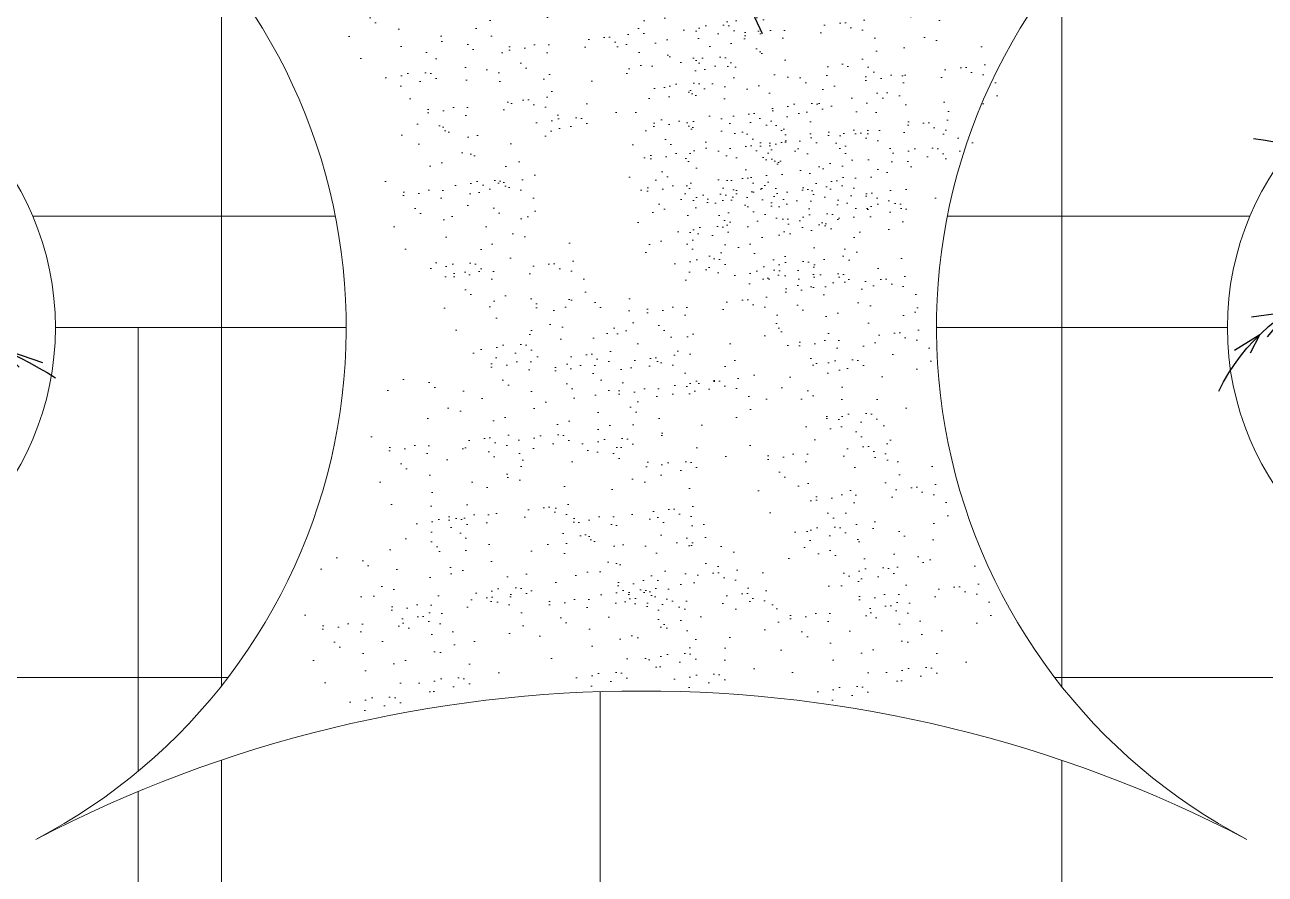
# Model space of a CAD drawing. Header units: millimetres. Extents: x 287 to 445, y 520 to 576.
# Drawn here: x 323.69 to 332.22, y 551.1 to 556.94 of the extents above; entities that cross this region are included whole.
import ezdxf

# ---------------------------------------------------------------- set-up
doc = ezdxf.new("R2010")
doc.units = ezdxf.units.MM
doc.header["$LTSCALE"] = 0.015
doc.layers.add('01 Corte', color=10, linetype='Continuous')
doc.layers.add('puntos alameda', color=94, linetype='Continuous')
for name, color, linetype, lineweight in [('pasto', 56, 'Continuous', 5), ('PISOS', 7, 'Continuous', 18), ('vereda', 31, 'Continuous', 13)]:
    doc.layers.add(name, color=color, linetype=linetype, lineweight=lineweight)
pattern_1 = [(0, (-12.079, 0), (0, 3.175), []), (90, (-12.079, 0), (-3.175, 2e-16), [])]

# ---------------------------------------------------------------- blocks, each defined once
blk = doc.blocks.new('i')
at = {"layer": 'puntos alameda'}
for points in [[(6835.981, 3374.241), (6835.398, 3373.521), (6835.552, 3374.13)], [(6835.987, 3373.656), (6835.19, 3373.046), (6835.273, 3373.768)], [(6832.641, 3373.377), (6832.552, 3372.668), (6832.406, 3372.816)], [(6834.981, 3373.371), (6835, 3372.54), (6835.865, 3373.21)], [(6832.468, 3372.408), (6832.753, 3372.134), (6832.879, 3373.081)], [(6835.612, 3372.807), (6834.856, 3372.087), (6834.662, 3372.899)], [(6833.062, 3372.776), (6833.031, 3371.583), (6832.641, 3371.927)], [(6837.565, 3372.532), (6837.177, 3372.003), (6837.292, 3372.781)], [(6834.406, 3372.479), (6834.705, 3371.511), (6835.381, 3372.319)], [(6837.014, 3372.473), (6836.905, 3371.557), (6837.521, 3371.821)], [(6832.671, 3371.496), (6833.299, 3371.162), (6833.362, 3372.115)], [(6837.415, 3371.413), (6836.5, 3371.068), (6836.763, 3372.171)], [(6835.301, 3371.888), (6834.601, 3370.996), (6834.149, 3371.95)], [(6832.743, 3371.013), (6833.635, 3370.731), (6833.554, 3371.725)], [(6836.362, 3371.693), (6836.193, 3370.784), (6837.113, 3370.959)], [(6833.814, 3371.262), (6833.927, 3370.416), (6833.091, 3370.574)], [(6834.055, 3371.423), (6834.54, 3370.606), (6835.169, 3371.071)], [(6836.678, 3370.678), (6835.916, 3370.571), (6835.986, 3371.306)], [(6836.157, 3370.438), (6835.519, 3370.327), (6835.623, 3371.004)], [(6830.299, 3370.685), (6830.7, 3370.44), (6830.549, 3370.737)], [(6833.617, 3370.247), (6834.254, 3370.115), (6834.101, 3370.72)], [(6834.999, 3370.672), (6834.496, 3370.226), (6834.145, 3370.822)], [(6835.729, 3370.212), (6835.146, 3370.151), (6835.322, 3370.763)], [(6839.056, 3370.617), (6838.362, 3370.38), (6838.681, 3370.684)], [(6830.569, 3370.159), (6831.147, 3370.081), (6830.817, 3370.479)], [(6835.357, 3370.023), (6834.794, 3370.024), (6835.008, 3370.48)], [(6836.728, 3369.474), (6835.971, 3369.832), (6836.863, 3370.468)], [(6837.724, 3369.557), (6836.509, 3369.875), (6837.355, 3370.475)], [(6838.24, 3369.829), (6837.114, 3369.978), (6837.99, 3370.53)], [(6838.589, 3370.121), (6837.853, 3370.183), (6838.223, 3370.573)], [(6833.188, 3370.295), (6833.819, 3369.668), (6832.99, 3369.025)], [(6835.481, 3369.687), (6834.917, 3369.919), (6835.774, 3370.35)], [(6836.103, 3369.561), (6835.469, 3369.83), (6836.293, 3370.434)], [(6830.915, 3369.74), (6831.734, 3369.771), (6831.32, 3370.173)], [(6831.343, 3369.452), (6832.244, 3369.615), (6831.745, 3370.098)], [(6832.121, 3370.122), (6832.85, 3369.542), (6831.871, 3369.24)], [(6832.458, 3369.085), (6833.32, 3369.566), (6832.631, 3370.21)], [(6833.774, 3369.263), (6834.206, 3369.808), (6833.795, 3370.17)], [(6834.998, 3369.258), (6834.706, 3369.813), (6835.126, 3369.89)], [(6835.566, 3369.757), (6834.98, 3369.663), (6835.282, 3369.075)], [(6833.567, 3369.333), (6834.24, 3369.566), (6834.239, 3368.968)], [(6833.906, 3369.01), (6834.384, 3369.503), (6834.519, 3368.877)], [(6834.969, 3369.208), (6834.469, 3369.574), (6834.393, 3368.904)], [(6835.615, 3368.822), (6835.289, 3369.489), (6835.95, 3369.556)], [(6835.054, 3368.749), (6834.489, 3369.296), (6834.434, 3368.542)], [(6836.308, 3369.282), (6835.723, 3369.236), (6835.855, 3368.643)], [(6834.04, 3368.585), (6834.009, 3369.241), (6833.172, 3369.069)], [(6833.769, 3368.748), (6834.365, 3369.149), (6834.455, 3368.36)], [(6836.218, 3368.424), (6836.052, 3369.037), (6836.633, 3369.025)], [(6832.721, 3368.767), (6833.701, 3368.886), (6833.695, 3368.131)], [(6833.627, 3368.342), (6834.313, 3368.835), (6834.474, 3367.961)], [(6835.228, 3368.293), (6834.57, 3368.829), (6834.571, 3367.967)], [(6837.474, 3368.431), (6836.358, 3368.847), (6837.031, 3367.937)], [(6833.237, 3367.73), (6833.394, 3368.59), (6832.424, 3368.568)], [(6831.876, 3368.201), (6833.046, 3368.307), (6832.755, 3367.453)], [(6833.59, 3367.968), (6834.244, 3368.457), (6834.537, 3367.459)], [(6837.645, 3367.716), (6837.061, 3368.348), (6837.844, 3368.117)], [(6834.571, 3367.967), (6834.773, 3367.426), (6834.751, 3368.265), (6835.531, 3367.979)], [(6831.956, 3367.22), (6832.598, 3368.011), (6831.605, 3368.019)], [(6833.621, 3367.568), (6834.173, 3368.101), (6834.498, 3366.895)], [(6831.504, 3367.19), (6832.055, 3367.735), (6831.284, 3367.804)], [(6835.858, 3367.483), (6834.938, 3367.872), (6835.099, 3366.908)], [(6831.019, 3367.237), (6831.527, 3367.539), (6830.921, 3367.561)], [(6833.695, 3366.952), (6834.054, 3367.572), (6834.328, 3366.546)], [(6835.57, 3366.533), (6835.212, 3367.441), (6835.95, 3367.242)], [(6834.068, 3366.224), (6833.944, 3367.137), (6833.685, 3366.497)], [(6836.104, 3366.873), (6835.546, 3367.044), (6835.904, 3366.371)], [(6833.743, 3365.911), (6833.821, 3366.688)], [(6836.49, 3366.2), (6835.979, 3366.658), (6836.228, 3366.676)]]:
    blk.add_lwpolyline(points, dxfattribs=at)
for centre, radius, start, end in [((6845.114, 3369.143), 10.672, 149.2725, 175.7189), ((6837.864, 3374.365), 5.577, 186.8007, 232.5313), ((6833.609, 3373.876), 4.03, 282.3691, 348.2759), ((6832.926, 3372.746), 3.204, 206.1678, 298.8527), ((6835.697, 3376.513), 6.687, 259.4397, 302.1776), ((6830.032, 3372.38), 5.067, 276.4241, 331.1994), ((6814.481, 3372.25), 20.124, 341.0229, 353.4051), ((6838.322, 3369.721), 3.856, 176.7505, 249.5716), ((6816.597, 3337.663), 36.895, 53.9971, 61.0215)]:
    blk.add_arc(centre, radius, start, end, dxfattribs=at)
for points in [[(6834.472, 3369.939), (6833.762, 3371.844), (6833.893, 3372.69), (6833.66, 3373.458)], [(6834.472, 3369.939), (6835.615, 3371.353), (6835.902, 3372.251), (6835.948, 3372.439)], [(6834.472, 3369.939), (6832.571, 3370.538), (6831.694, 3371.028), (6831.285, 3371.607)], [(6834.472, 3369.939), (6833.439, 3367.726), (6832.769, 3367.07), (6832.677, 3366.563)], [(6834.472, 3369.939), (6835.56, 3368.386), (6836.04, 3367.852)]]:
    blk.add_spline(points, degree=3, dxfattribs=at)

msp = doc.modelspace()

# ---------------------------------------------------------------- hatches: boundary and pattern name
at = {"layer": 'pasto', "ltscale": 0.3}
h = msp.add_hatch(dxfattribs=at)
h.set_pattern_fill('AR-SAND', color=256, scale=0.008, style=0)
h.set_pattern_definition([(37.5, (344.30304, 337.52713), (-0.01280025, 0.3915306), [0, -0.308864, 0, -0.34544, 0, -0.3302]), (7.5, (344.30304, 337.52713), (0.3596186, 0.5734601), [0, -0.166624, 0, -0.278384, 0, -0.10668]), (327.5, (344.0531, 337.52713), (0.6327939, 0.00114975), [0, -0.1016, 0, -0.36576, 0, -0.47752]), (317.5, (344.0531, 337.52713), (0.6108452, 0.1783435), [0, -0.0508, 0, -0.239776, 0, -0.27432])])
edge = h.paths.add_edge_path()
edge.add_arc((328.3671, 557.3816), 0.5882, 0, 360)
h = msp.add_hatch(dxfattribs=at)
h.set_pattern_fill('AR-SAND', color=256, scale=0.008, style=0)
h.set_pattern_definition([(37.5, (344.28115, 337.3052), (-0.01280025, 0.3915306), [0, -0.308864, 0, -0.34544, 0, -0.3302]), (7.5, (344.28115, 337.3052), (0.3596186, 0.5734601), [0, -0.166624, 0, -0.278384, 0, -0.10668]), (327.5, (344.03122, 337.3052), (0.6327939, 0.00114975), [0, -0.1016, 0, -0.36576, 0, -0.47752]), (317.5, (344.0312, 337.3052), (0.6108452, 0.1783435), [0, -0.0508, 0, -0.239776, 0, -0.27432])])
edge = h.paths.add_edge_path()
edge.add_arc((328.3453, 557.1597), 0.5882, 0, 360)
h = msp.add_hatch(dxfattribs=at)
h.set_pattern_fill('AR-SAND', color=256, scale=0.008, style=0)
h.set_pattern_definition([(37.5, (342.25436, 337.1989), (-0.01280025, 0.3915306), [0, -0.308864, 0, -0.34544, 0, -0.3302]), (7.5, (342.25436, 337.1989), (0.3596186, 0.5734601), [0, -0.166624, 0, -0.278384, 0, -0.10668]), (327.5, (342.00443, 337.1989), (0.6327939, 0.00114975), [0, -0.1016, 0, -0.36576, 0, -0.47752]), (317.5, (342.00443, 337.1989), (0.6108452, 0.1783435), [0, -0.0508, 0, -0.239776, 0, -0.27432])])
edge = h.paths.add_edge_path()
edge.add_arc((326.3185, 557.0534), 0.5882, 0, 360)
h = msp.add_hatch(dxfattribs=at)
h.set_pattern_fill('AR-SAND', color=256, scale=0.008, style=0)
h.set_pattern_definition([(37.5, (344.09962, 337.12703), (-0.01280025, 0.3915306), [0, -0.308864, 0, -0.34544, 0, -0.3302]), (7.5, (344.0996, 337.12703), (0.3596186, 0.5734601), [0, -0.166624, 0, -0.278384, 0, -0.10668]), (327.5, (343.8497, 337.12703), (0.6327939, 0.00114975), [0, -0.1016, 0, -0.36576, 0, -0.47752]), (317.5, (343.8497, 337.12703), (0.6108452, 0.1783435), [0, -0.0508, 0, -0.239776, 0, -0.27432])])
edge = h.paths.add_edge_path()
edge.add_arc((328.1637, 556.9815), 0.5882, 0, 360)
h = msp.add_hatch(dxfattribs=at)
h.set_pattern_fill('AR-SAND', color=256, scale=0.008, style=0)
h.set_pattern_definition([(37.5, (344.91095, 336.98768), (-0.01280025, 0.3915306), [0, -0.308864, 0, -0.34544, 0, -0.3302]), (7.5, (344.91095, 336.9877), (0.3596186, 0.5734601), [0, -0.166624, 0, -0.278384, 0, -0.10668]), (327.5, (344.661, 336.98768), (0.6327939, 0.00114975), [0, -0.1016, 0, -0.36576, 0, -0.47752]), (317.5, (344.661, 336.9877), (0.6108452, 0.1783435), [0, -0.0508, 0, -0.239776, 0, -0.27432])])
edge = h.paths.add_edge_path()
edge.add_arc((328.9751, 556.8421), 0.5882, 0, 360)
h = msp.add_hatch(dxfattribs=at)
h.set_pattern_fill('AR-SAND', color=256, scale=0.008, style=0)
h.set_pattern_definition([(37.5, (343.2901, 336.88876), (-0.01280025, 0.3915306), [0, -0.308864, 0, -0.34544, 0, -0.3302]), (7.5, (343.2901, 336.88876), (0.3596186, 0.5734601), [0, -0.166624, 0, -0.278384, 0, -0.10668]), (327.5, (343.04017, 336.88876), (0.6327939, 0.00114975), [0, -0.1016, 0, -0.36576, 0, -0.47752]), (317.5, (343.04017, 336.88876), (0.6108452, 0.1783435), [0, -0.0508, 0, -0.239776, 0, -0.27432])])
edge = h.paths.add_edge_path()
edge.add_arc((327.3542, 556.7432), 0.5882, 0, 360)
h = msp.add_hatch(dxfattribs=at)
h.set_pattern_fill('AR-SAND', color=256, scale=0.008, style=0)
h.set_pattern_definition([(37.5, (345.7407, 336.68048), (-0.01280025, 0.3915306), [0, -0.308864, 0, -0.34544, 0, -0.3302]), (7.5, (345.7407, 336.6805), (0.3596186, 0.5734601), [0, -0.166624, 0, -0.278384, 0, -0.10668]), (327.5, (345.49076, 336.6805), (0.6327939, 0.00114975), [0, -0.1016, 0, -0.36576, 0, -0.47752]), (317.5, (345.49076, 336.6805), (0.6108452, 0.1783435), [0, -0.0508, 0, -0.239776, 0, -0.27432])])
edge = h.paths.add_edge_path()
edge.add_arc((329.8048, 556.5349), 0.5882, 0, 360)
h = msp.add_hatch(dxfattribs=at)
h.set_pattern_fill('AR-SAND', color=256, scale=0.008, style=0)
h.set_pattern_definition([(37.5, (342.7316, 336.45747), (-0.01280025, 0.3915306), [0, -0.308864, 0, -0.34544, 0, -0.3302]), (7.5, (342.7316, 336.45747), (0.3596186, 0.5734601), [0, -0.166624, 0, -0.278384, 0, -0.10668]), (327.5, (342.48166, 336.45747), (0.6327939, 0.00114975), [0, -0.1016, 0, -0.36576, 0, -0.47752]), (317.5, (342.48166, 336.45747), (0.6108452, 0.1783435), [0, -0.0508, 0, -0.239776, 0, -0.27432])])
edge = h.paths.add_edge_path()
edge.add_arc((326.7957, 556.3119), 0.5882, 0, 360)
h = msp.add_hatch(dxfattribs=at)
h.set_pattern_fill('AR-SAND', color=256, scale=0.008, style=0)
h.set_pattern_definition([(37.5, (344.2842, 336.36244), (-0.01280025, 0.3915306), [0, -0.308864, 0, -0.34544, 0, -0.3302]), (7.5, (344.2842, 336.36244), (0.3596186, 0.5734601), [0, -0.166624, 0, -0.278384, 0, -0.10668]), (327.5, (344.03427, 336.36244), (0.6327939, 0.00114975), [0, -0.1016, 0, -0.36576, 0, -0.47752]), (317.5, (344.0343, 336.36244), (0.6108452, 0.1783435), [0, -0.0508, 0, -0.239776, 0, -0.27432])])
edge = h.paths.add_edge_path()
edge.add_arc((328.3483, 556.2169), 0.5882, 0, 360)
h = msp.add_hatch(dxfattribs=at)
h.set_pattern_fill('AR-SAND', color=256, scale=0.008, style=0)
h.set_pattern_definition([(37.5, (345.4846, 336.30012), (-0.01280025, 0.3915306), [0, -0.308864, 0, -0.34544, 0, -0.3302]), (7.5, (345.4846, 336.3001), (0.3596186, 0.5734601), [0, -0.166624, 0, -0.278384, 0, -0.10668]), (327.5, (345.23467, 336.30012), (0.6327939, 0.00114975), [0, -0.1016, 0, -0.36576, 0, -0.47752]), (317.5, (345.23467, 336.3001), (0.6108452, 0.1783435), [0, -0.0508, 0, -0.239776, 0, -0.27432])])
edge = h.paths.add_edge_path()
edge.add_arc((329.5487, 556.1546), 0.5882, 0, 360)
h = msp.add_hatch(dxfattribs=at)
h.set_pattern_fill('AR-SAND', color=256, scale=0.008, style=0)
h.set_pattern_definition([(37.5, (345.017, 336.22745), (-0.01280025, 0.3915306), [0, -0.308864, 0, -0.34544, 0, -0.3302]), (7.5, (345.017, 336.22745), (0.3596186, 0.5734601), [0, -0.166624, 0, -0.278384, 0, -0.10668]), (327.5, (344.76705, 336.22745), (0.6327939, 0.00114975), [0, -0.1016, 0, -0.36576, 0, -0.47752]), (317.5, (344.76705, 336.22745), (0.6108452, 0.1783435), [0, -0.0508, 0, -0.239776, 0, -0.27432])])
edge = h.paths.add_edge_path()
edge.add_arc((329.0811, 556.0819), 0.5882, 0, 360)
h = msp.add_hatch(dxfattribs=at)
h.set_pattern_fill('AR-SAND', color=256, scale=0.008, style=0)
h.set_pattern_definition([(37.5, (344.26232, 336.14053), (-0.01280025, 0.3915306), [0, -0.308864, 0, -0.34544, 0, -0.3302]), (7.5, (344.2623, 336.14053), (0.3596186, 0.5734601), [0, -0.166624, 0, -0.278384, 0, -0.10668]), (327.5, (344.0124, 336.14053), (0.6327939, 0.00114975), [0, -0.1016, 0, -0.36576, 0, -0.47752]), (317.5, (344.0124, 336.14053), (0.6108452, 0.1783435), [0, -0.0508, 0, -0.239776, 0, -0.27432])])
edge = h.paths.add_edge_path()
edge.add_arc((328.3264, 555.995), 0.5882, 0, 360)
h = msp.add_hatch(dxfattribs=at)
h.set_pattern_fill('AR-SAND', color=256, scale=0.008, style=0)
h.set_pattern_definition([(37.5, (342.56286, 335.88775), (-0.01280025, 0.3915306), [0, -0.308864, 0, -0.34544, 0, -0.3302]), (7.5, (342.56286, 335.88775), (0.3596186, 0.5734601), [0, -0.166624, 0, -0.278384, 0, -0.10668]), (327.5, (342.31293, 335.88775), (0.6327939, 0.00114975), [0, -0.1016, 0, -0.36576, 0, -0.47752]), (317.5, (342.3129, 335.88775), (0.6108452, 0.1783435), [0, -0.0508, 0, -0.239776, 0, -0.27432])])
edge = h.paths.add_edge_path()
edge.add_arc((326.627, 555.7422), 0.5882, 0, 360)
h = msp.add_hatch(dxfattribs=at)
h.set_pattern_fill('AR-SAND', color=256, scale=0.008, style=0)
h.set_pattern_definition([(37.5, (344.24044, 335.9186), (-0.01280025, 0.3915306), [0, -0.308864, 0, -0.34544, 0, -0.3302]), (7.5, (344.24044, 335.9186), (0.3596186, 0.5734601), [0, -0.166624, 0, -0.278384, 0, -0.10668]), (327.5, (343.9905, 335.9186), (0.6327939, 0.00114975), [0, -0.1016, 0, -0.36576, 0, -0.47752]), (317.5, (343.9905, 335.9186), (0.6108452, 0.1783435), [0, -0.0508, 0, -0.239776, 0, -0.27432])])
edge = h.paths.add_edge_path()
edge.add_arc((328.3045, 555.7731), 0.5882, 0, 360)
h = msp.add_hatch(dxfattribs=at)
h.set_pattern_fill('AR-SAND', color=256, scale=0.008, style=0)
h.set_pattern_definition([(37.5, (344.85187, 335.89986), (-0.01280025, 0.3915306), [0, -0.308864, 0, -0.34544, 0, -0.3302]), (7.5, (344.85187, 335.89986), (0.3596186, 0.5734601), [0, -0.166624, 0, -0.278384, 0, -0.10668]), (327.5, (344.60193, 335.89986), (0.6327939, 0.00114975), [0, -0.1016, 0, -0.36576, 0, -0.47752]), (317.5, (344.60193, 335.89986), (0.6108452, 0.1783435), [0, -0.0508, 0, -0.239776, 0, -0.27432])])
edge = h.paths.add_edge_path()
edge.add_arc((328.916, 555.7543), 0.5882, 0, 360)
h = msp.add_hatch(dxfattribs=at)
h.set_pattern_fill('AR-SAND', color=256, scale=0.008, style=0)
h.set_pattern_definition([(37.5, (344.6532, 335.83994), (-0.01280025, 0.3915306), [0, -0.308864, 0, -0.34544, 0, -0.3302]), (7.5, (344.6532, 335.83994), (0.3596186, 0.5734601), [0, -0.166624, 0, -0.278384, 0, -0.10668]), (327.5, (344.40327, 335.83994), (0.6327939, 0.00114975), [0, -0.1016, 0, -0.36576, 0, -0.47752]), (317.5, (344.40327, 335.83994), (0.6108452, 0.1783435), [0, -0.0508, 0, -0.239776, 0, -0.27432])])
edge = h.paths.add_edge_path()
edge.add_arc((328.7173, 555.6944), 0.5882, 0, 360)
h = msp.add_hatch(dxfattribs=at)
h.set_pattern_fill('AR-SAND', color=256, scale=0.008, style=0)
h.set_pattern_definition([(37.5, (345.09257, 335.81462), (-0.01280025, 0.3915306), [0, -0.308864, 0, -0.34544, 0, -0.3302]), (7.5, (345.09257, 335.8146), (0.3596186, 0.5734601), [0, -0.166624, 0, -0.278384, 0, -0.10668]), (327.5, (344.84264, 335.81462), (0.6327939, 0.00114975), [0, -0.1016, 0, -0.36576, 0, -0.47752]), (317.5, (344.84264, 335.8146), (0.6108452, 0.1783435), [0, -0.0508, 0, -0.239776, 0, -0.27432])])
edge = h.paths.add_edge_path()
edge.add_arc((329.1567, 555.6691), 0.5882, 0, 360)
h = msp.add_hatch(dxfattribs=at)
h.set_pattern_fill('AR-SAND', color=256, scale=0.008, style=0)
h.set_pattern_definition([(37.5, (342.90983, 335.32954), (-0.01280025, 0.3915306), [0, -0.308864, 0, -0.34544, 0, -0.3302]), (7.5, (342.90983, 335.32954), (0.3596186, 0.5734601), [0, -0.166624, 0, -0.278384, 0, -0.10668]), (327.5, (342.6599, 335.32954), (0.6327939, 0.00114975), [0, -0.1016, 0, -0.36576, 0, -0.47752]), (317.5, (342.6599, 335.32954), (0.6108452, 0.1783435), [0, -0.0508, 0, -0.239776, 0, -0.27432])])
edge = h.paths.add_edge_path()
edge.add_arc((326.9739, 555.184), 0.5882, 0, 360)
h = msp.add_hatch(dxfattribs=at)
h.set_pattern_fill('AR-SAND', color=256, scale=0.008, style=0)
h.set_pattern_definition([(37.5, (345.19197, 335.2236), (-0.01280025, 0.3915306), [0, -0.308864, 0, -0.34544, 0, -0.3302]), (7.5, (345.19197, 335.2236), (0.3596186, 0.5734601), [0, -0.166624, 0, -0.278384, 0, -0.10668]), (327.5, (344.94203, 335.2236), (0.6327939, 0.00114975), [0, -0.1016, 0, -0.36576, 0, -0.47752]), (317.5, (344.94203, 335.2236), (0.6108452, 0.1783435), [0, -0.0508, 0, -0.239776, 0, -0.27432])])
edge = h.paths.add_edge_path()
edge.add_arc((329.2561, 555.0781), 0.5882, 0, 360)
h = msp.add_hatch(dxfattribs=at)
h.set_pattern_fill('AR-SAND', color=256, scale=0.008, style=0)
h.set_pattern_definition([(37.5, (344.23943, 335.0822), (-0.01280025, 0.3915306), [0, -0.308864, 0, -0.34544, 0, -0.3302]), (7.5, (344.23943, 335.0822), (0.3596186, 0.5734601), [0, -0.166624, 0, -0.278384, 0, -0.10668]), (327.5, (343.9895, 335.0822), (0.6327939, 0.00114975), [0, -0.1016, 0, -0.36576, 0, -0.47752]), (317.5, (343.9895, 335.0822), (0.6108452, 0.1783435), [0, -0.0508, 0, -0.239776, 0, -0.27432])])
edge = h.paths.add_edge_path()
edge.add_arc((328.3035, 554.9367), 0.5882, 0, 360)
h = msp.add_hatch(dxfattribs=at)
h.set_pattern_fill('AR-SAND', color=256, scale=0.008, style=0)
h.set_pattern_definition([(37.5, (345.2852, 334.8549), (-0.01280025, 0.3915306), [0, -0.308864, 0, -0.34544, 0, -0.3302]), (7.5, (345.2852, 334.8549), (0.3596186, 0.5734601), [0, -0.166624, 0, -0.278384, 0, -0.10668]), (327.5, (345.03526, 334.8549), (0.6327939, 0.00114975), [0, -0.1016, 0, -0.36576, 0, -0.47752]), (317.5, (345.03526, 334.8549), (0.6108452, 0.1783435), [0, -0.0508, 0, -0.239776, 0, -0.27432])])
edge = h.paths.add_edge_path()
edge.add_arc((329.3493, 554.7094), 0.5882, 0, 360)
h = msp.add_hatch(dxfattribs=at)
h.set_pattern_fill('AR-SAND', color=256, scale=0.008, style=0)
h.set_pattern_definition([(37.5, (343.16733, 334.70726), (-0.01280025, 0.3915306), [0, -0.308864, 0, -0.34544, 0, -0.3302]), (7.5, (343.16733, 334.70726), (0.3596186, 0.5734601), [0, -0.166624, 0, -0.278384, 0, -0.10668]), (327.5, (342.9174, 334.70726), (0.6327939, 0.00114975), [0, -0.1016, 0, -0.36576, 0, -0.47752]), (317.5, (342.9174, 334.70726), (0.6108452, 0.1783435), [0, -0.0508, 0, -0.239776, 0, -0.27432])])
edge = h.paths.add_edge_path()
edge.add_arc((327.2314, 554.5617), 0.5882, 0, 360)
h = msp.add_hatch(dxfattribs=at)
h.set_pattern_fill('AR-SAND', color=256, scale=0.008, style=0)
h.set_pattern_definition([(37.5, (343.6067, 334.68194), (-0.01280025, 0.3915306), [0, -0.308864, 0, -0.34544, 0, -0.3302]), (7.5, (343.6067, 334.68194), (0.3596186, 0.5734601), [0, -0.166624, 0, -0.278384, 0, -0.10668]), (327.5, (343.35676, 334.68194), (0.6327939, 0.00114975), [0, -0.1016, 0, -0.36576, 0, -0.47752]), (317.5, (343.35676, 334.68194), (0.6108452, 0.1783435), [0, -0.0508, 0, -0.239776, 0, -0.27432])])
edge = h.paths.add_edge_path()
edge.add_arc((327.6708, 554.5364), 0.5882, 0, 360)
h = msp.add_hatch(dxfattribs=at)
h.set_pattern_fill('AR-SAND', color=256, scale=0.008, style=0)
h.set_pattern_definition([(37.5, (344.04507, 334.52222), (-0.01280025, 0.3915306), [0, -0.308864, 0, -0.34544, 0, -0.3302]), (7.5, (344.04507, 334.5222), (0.3596186, 0.5734601), [0, -0.166624, 0, -0.278384, 0, -0.10668]), (327.5, (343.79514, 334.5222), (0.6327939, 0.00114975), [0, -0.1016, 0, -0.36576, 0, -0.47752]), (317.5, (343.79514, 334.5222), (0.6108452, 0.1783435), [0, -0.0508, 0, -0.239776, 0, -0.27432])])
edge = h.paths.add_edge_path()
edge.add_arc((328.1092, 554.3767), 0.5882, 0, 360)
h = msp.add_hatch(dxfattribs=at)
h.set_pattern_fill('AR-SAND', color=256, scale=0.008, style=0)
h.set_pattern_definition([(37.5, (342.4667, 334.13076), (-0.01280025, 0.3915306), [0, -0.308864, 0, -0.34544, 0, -0.3302]), (7.5, (342.4667, 334.13076), (0.3596186, 0.5734601), [0, -0.166624, 0, -0.278384, 0, -0.10668]), (327.5, (342.21677, 334.13076), (0.6327939, 0.00114975), [0, -0.1016, 0, -0.36576, 0, -0.47752]), (317.5, (342.21677, 334.13076), (0.6108452, 0.1783435), [0, -0.0508, 0, -0.239776, 0, -0.27432])])
edge = h.paths.add_edge_path()
edge.add_arc((326.5308, 553.9852), 0.5882, 0, 360)
h = msp.add_hatch(dxfattribs=at)
h.set_pattern_fill('AR-SAND', color=256, scale=0.008, style=0)
h.set_pattern_definition([(37.5, (345.06895, 334.073), (-0.01280025, 0.3915306), [0, -0.308864, 0, -0.34544, 0, -0.3302]), (7.5, (345.06895, 334.073), (0.3596186, 0.5734601), [0, -0.166624, 0, -0.278384, 0, -0.10668]), (327.5, (344.819, 334.073), (0.6327939, 0.00114975), [0, -0.1016, 0, -0.36576, 0, -0.47752]), (317.5, (344.819, 334.073), (0.6108452, 0.1783435), [0, -0.0508, 0, -0.239776, 0, -0.27432])])
edge = h.paths.add_edge_path()
edge.add_arc((329.1331, 553.9275), 0.5882, 0, 360)
h = msp.add_hatch(dxfattribs=at)
h.set_pattern_fill('AR-SAND', color=256, scale=0.008, style=0)
h.set_pattern_definition([(37.5, (345.40195, 333.79206), (-0.01280025, 0.3915306), [0, -0.308864, 0, -0.34544, 0, -0.3302]), (7.5, (345.40195, 333.79206), (0.3596186, 0.5734601), [0, -0.166624, 0, -0.278384, 0, -0.10668]), (327.5, (345.152, 333.79206), (0.6327939, 0.00114975), [0, -0.1016, 0, -0.36576, 0, -0.47752]), (317.5, (345.152, 333.79206), (0.6108452, 0.1783435), [0, -0.0508, 0, -0.239776, 0, -0.27432])])
edge = h.paths.add_edge_path()
edge.add_arc((329.4661, 553.6465), 0.5882, 0, 360)
h = msp.add_hatch(dxfattribs=at)
h.set_pattern_fill('AR-SAND', color=256, scale=0.008, style=0)
h.set_pattern_definition([(37.5, (342.87546, 333.65463), (-0.01280025, 0.3915306), [0, -0.308864, 0, -0.34544, 0, -0.3302]), (7.5, (342.87546, 333.65463), (0.3596186, 0.5734601), [0, -0.166624, 0, -0.278384, 0, -0.10668]), (327.5, (342.62553, 333.65463), (0.6327939, 0.00114975), [0, -0.1016, 0, -0.36576, 0, -0.47752]), (317.5, (342.62553, 333.65463), (0.6108452, 0.1783435), [0, -0.0508, 0, -0.239776, 0, -0.27432])])
edge = h.paths.add_edge_path()
edge.add_arc((326.9396, 553.5091), 0.5882, 0, 360)
h = msp.add_hatch(dxfattribs=at)
h.set_pattern_fill('AR-SAND', color=256, scale=0.008, style=0)
h.set_pattern_definition([(37.5, (343.73416, 333.6418), (-0.01280025, 0.3915306), [0, -0.308864, 0, -0.34544, 0, -0.3302]), (7.5, (343.73416, 333.6418), (0.3596186, 0.5734601), [0, -0.166624, 0, -0.278384, 0, -0.10668]), (327.5, (343.48423, 333.6418), (0.6327939, 0.00114975), [0, -0.1016, 0, -0.36576, 0, -0.47752]), (317.5, (343.4842, 333.6418), (0.6108452, 0.1783435), [0, -0.0508, 0, -0.239776, 0, -0.27432])])
edge = h.paths.add_edge_path()
edge.add_arc((327.7983, 553.4963), 0.5882, 0, 360)
h = msp.add_hatch(dxfattribs=at)
h.set_pattern_fill('AR-SAND', color=256, scale=0.008, style=0)
h.set_pattern_definition([(37.5, (344.03902, 333.20315), (-0.01280025, 0.3915306), [0, -0.308864, 0, -0.34544, 0, -0.3302]), (7.5, (344.039, 333.20315), (0.3596186, 0.5734601), [0, -0.166624, 0, -0.278384, 0, -0.10668]), (327.5, (343.7891, 333.20315), (0.6327939, 0.00114975), [0, -0.1016, 0, -0.36576, 0, -0.47752]), (317.5, (343.7891, 333.20315), (0.6108452, 0.1783435), [0, -0.0508, 0, -0.239776, 0, -0.27432])])
edge = h.paths.add_edge_path()
edge.add_arc((328.1031, 553.0576), 0.5882, 0, 360)
h = msp.add_hatch(dxfattribs=at)
h.set_pattern_fill('AR-SAND', color=256, scale=0.008, style=0)
h.set_pattern_definition([(37.5, (342.48244, 333.03472), (-0.01280025, 0.3915306), [0, -0.308864, 0, -0.34544, 0, -0.3302]), (7.5, (342.48244, 333.0347), (0.3596186, 0.5734601), [0, -0.166624, 0, -0.278384, 0, -0.10668]), (327.5, (342.2325, 333.03472), (0.6327939, 0.00114975), [0, -0.1016, 0, -0.36576, 0, -0.47752]), (317.5, (342.2325, 333.0347), (0.6108452, 0.1783435), [0, -0.0508, 0, -0.239776, 0, -0.27432])])
edge = h.paths.add_edge_path()
edge.add_arc((326.5465, 552.8892), 0.5882, 0, 360)
h = msp.add_hatch(dxfattribs=at)
h.set_pattern_fill('AR-SAND', color=256, scale=0.008, style=0)
h.set_pattern_definition([(37.5, (343.56543, 333.0721), (-0.01280025, 0.3915306), [0, -0.308864, 0, -0.34544, 0, -0.3302]), (7.5, (343.56543, 333.0721), (0.3596186, 0.5734601), [0, -0.166624, 0, -0.278384, 0, -0.10668]), (327.5, (343.3155, 333.0721), (0.6327939, 0.00114975), [0, -0.1016, 0, -0.36576, 0, -0.47752]), (317.5, (343.3155, 333.0721), (0.6108452, 0.1783435), [0, -0.0508, 0, -0.239776, 0, -0.27432])])
edge = h.paths.add_edge_path()
edge.add_arc((327.6295, 552.9265), 0.5882, 0, 360)
h = msp.add_hatch(dxfattribs=at)
h.set_pattern_fill('AR-SAND', color=256, scale=0.008, style=0)
h.set_pattern_definition([(37.5, (344.23792, 333.06097), (-0.01280025, 0.3915306), [0, -0.308864, 0, -0.34544, 0, -0.3302]), (7.5, (344.2379, 333.061), (0.3596186, 0.5734601), [0, -0.166624, 0, -0.278384, 0, -0.10668]), (327.5, (343.98798, 333.06097), (0.6327939, 0.00114975), [0, -0.1016, 0, -0.36576, 0, -0.47752]), (317.5, (343.988, 333.061), (0.6108452, 0.1783435), [0, -0.0508, 0, -0.239776, 0, -0.27432])])
edge = h.paths.add_edge_path()
edge.add_arc((328.302, 552.9154), 0.5882, 0, 360)
h = msp.add_hatch(dxfattribs=at)
h.set_pattern_fill('AR-SAND', color=256, scale=0.008, style=0)
h.set_pattern_definition([(37.5, (345.69675, 333.1069), (-0.01280025, 0.3915306), [0, -0.308864, 0, -0.34544, 0, -0.3302]), (7.5, (345.69675, 333.1069), (0.3596186, 0.5734601), [0, -0.166624, 0, -0.278384, 0, -0.10668]), (327.5, (345.4468, 333.1069), (0.6327939, 0.00114975), [0, -0.1016, 0, -0.36576, 0, -0.47752]), (317.5, (345.4468, 333.1069), (0.6108452, 0.1783435), [0, -0.0508, 0, -0.239776, 0, -0.27432])])
edge = h.paths.add_edge_path()
edge.add_arc((329.7609, 552.9614), 0.5882, 0, 360)
h = msp.add_hatch(dxfattribs=at)
h.set_pattern_fill('AR-SAND', color=256, scale=0.008, style=0)
h.set_pattern_definition([(37.5, (345.22316, 332.97584), (-0.01280025, 0.3915306), [0, -0.308864, 0, -0.34544, 0, -0.3302]), (7.5, (345.22316, 332.97584), (0.3596186, 0.5734601), [0, -0.166624, 0, -0.278384, 0, -0.10668]), (327.5, (344.97322, 332.97584), (0.6327939, 0.00114975), [0, -0.1016, 0, -0.36576, 0, -0.47752]), (317.5, (344.9732, 332.97584), (0.6108452, 0.1783435), [0, -0.0508, 0, -0.239776, 0, -0.27432])])
edge = h.paths.add_edge_path()
edge.add_arc((329.2873, 552.8303), 0.5882, 0, 360)
h = msp.add_hatch(dxfattribs=at)
h.set_pattern_fill('AR-SAND', color=256, scale=0.008, style=0)
h.set_pattern_definition([(37.5, (342.00884, 332.90367), (-0.01280025, 0.3915306), [0, -0.308864, 0, -0.34544, 0, -0.3302]), (7.5, (342.00884, 332.90367), (0.3596186, 0.5734601), [0, -0.166624, 0, -0.278384, 0, -0.10668]), (327.5, (341.7589, 332.90367), (0.6327939, 0.00114975), [0, -0.1016, 0, -0.36576, 0, -0.47752]), (317.5, (341.7589, 332.90367), (0.6108452, 0.1783435), [0, -0.0508, 0, -0.239776, 0, -0.27432])])
edge = h.paths.add_edge_path()
edge.add_arc((326.0729, 552.7581), 0.5882, 0, 360)
at = {"layer": 'PISOS'}
h = msp.add_hatch(dxfattribs=at)
h.set_pattern_fill('NET', color=256, scale=0.5, style=0)
h.set_pattern_definition([(180, (667.9433, 0), (0, 1.5875), []), (90, (667.9433, 0), (1.5875, 1e-16), [])])
h.paths.add_polyline_path([(315.3574, 558.8299), (321.9322, 558.8299, -0.022651), (322.2914, 558.8136, 0.441003), (323.3819, 559.8095), (323.3819, 560.0588), (323.3819, 560.2088), (323.3819, 561.3088), (323.7665, 561.3088), (326.4572, 561.3088), (326.4572, 560.4328, 0.632615), (325.0064, 557.3725, -0.173054), (325.9033, 554.8588), (323.9033, 554.8588, 0.414214), (321.9322, 556.8299), (315.209, 556.8299)])
h = msp.add_hatch(dxfattribs=at)
h.set_pattern_fill('NET', color=256, scale=0.5, style=0)
h.set_pattern_definition([(0, (-12.079, 0), (0, 1.5875), []), (90, (-12.079, 0), (-1.5875, 1e-16), [])])
h.paths.add_polyline_path([(340.507, 558.8299), (333.9322, 558.8299, 0.022651), (333.5729, 558.8136, -0.441003), (332.4825, 559.8095), (332.4825, 560.0588), (332.4825, 560.2088), (332.4825, 561.3088), (332.0978, 561.3088), (329.4072, 561.3088), (329.4072, 560.4328, -0.632615), (330.858, 557.3725, 0.173054), (329.9611, 554.8588), (331.9611, 554.8588, -0.414214), (333.9322, 556.8299), (340.6553, 556.8299)])
h = msp.add_hatch(dxfattribs=at)
h.set_pattern_fill('NET', color=256, style=0)
h.set_pattern_definition(pattern_1)
h.paths.add_polyline_path([(327.9322, 550.8588), (327.9322, 552.3588, 0.120804), (323.7691, 551.338, 0.279427), (325.9033, 554.8588), (323.9033, 554.8588, -0.225052), (323.1798, 553.3327, 0.144371), (319.3786, 547.1953, -0.052475), (321.5076, 547.2285, -0.262989)])
h = msp.add_hatch(dxfattribs=at)
h.set_pattern_fill('NET', color=256, style=0)
h.set_pattern_definition([(180, (667.9433, 0), (0, 3.175), []), (90, (667.9433, 0), (3.175, 2e-16), [])])
h.paths.add_polyline_path([(323.1798, 553.3327, 0.225052), (323.9033, 554.8588), (325.9033, 554.8588, -0.279427), (323.7691, 551.338, -0.120804), (327.9322, 552.3588), (327.9322, 550.8588, 0.11104), (324.7217, 550.1369), (321.6037, 551.6431, -0.045357)])
h = msp.add_hatch(dxfattribs=at)
h.set_pattern_fill('NET', color=256, style=0)
h.set_pattern_definition(pattern_1)
h.paths.add_polyline_path([(332.6846, 553.3327, -0.225052), (331.9611, 554.8588), (329.9611, 554.8588, 0.279427), (332.0953, 551.338, 0.120804), (327.9322, 552.3588), (327.9322, 550.8588, -0.11104), (331.1427, 550.1369), (334.2606, 551.6431, 0.045357)])
h = msp.add_hatch(dxfattribs=at)
h.set_pattern_fill('NET', color=256, style=0)
h.set_pattern_definition(pattern_1)
h.paths.add_polyline_path([(326.2825, 552.2063), (326.5575, 550.7317, -0.211666), (332.4711, 549.3293), (333.3789, 550.5235, 0.211666)])
h = msp.add_hatch(dxfattribs=at)
h.set_pattern_fill('NET', color=256, style=0)
h.set_pattern_definition(pattern_1)
h.paths.add_polyline_path([(335.2761, 550.1206, 0.035897), (334.2606, 551.6431), (331.1427, 550.1369, -0.102966), (333.5805, 548.293)])

# ---------------------------------------------------------------- linework, layer by layer
at = {"layer": '01 Corte'}
msp.add_line((328.7645, 556.8812), (328.3507, 557.7627), dxfattribs=at)
at = {"layer": 'PISOS'}
for p, q in [((323.9033, 554.8588), (325.9033, 554.8588)), ((331.9611, 554.8588), (329.9611, 554.8588))]:
    msp.add_line(p, q, dxfattribs=at)
for centre in [(321.9322, 554.8588), (333.9322, 554.8588)]:
    msp.add_circle(centre, 1.9711, dxfattribs=at)
for centre, radius, start, end in [((321.9322, 554.8588), 3.9711, 297.55281, 39.27216), ((333.9322, 554.8588), 3.9711, 140.72784, 242.44719), ((327.9322, 543.3588), 9, 62.44719, 117.55281)]:
    msp.add_arc(centre, radius, start, end, dxfattribs=at)

# ---------------------------------------------------------------- block references
at = {"layer": 'vereda', "xscale": -0.4354085205814044, "yscale": 0.4354085205823139, "zscale": 0.4354085205817523, "rotation": 180}
for p in [(-2641.9605, 2022.3298), (-2653.9665, 2022.2114)]:
    msp.add_blockref('i', p, dxfattribs=at)

doc.saveas('drawing.dxf')
